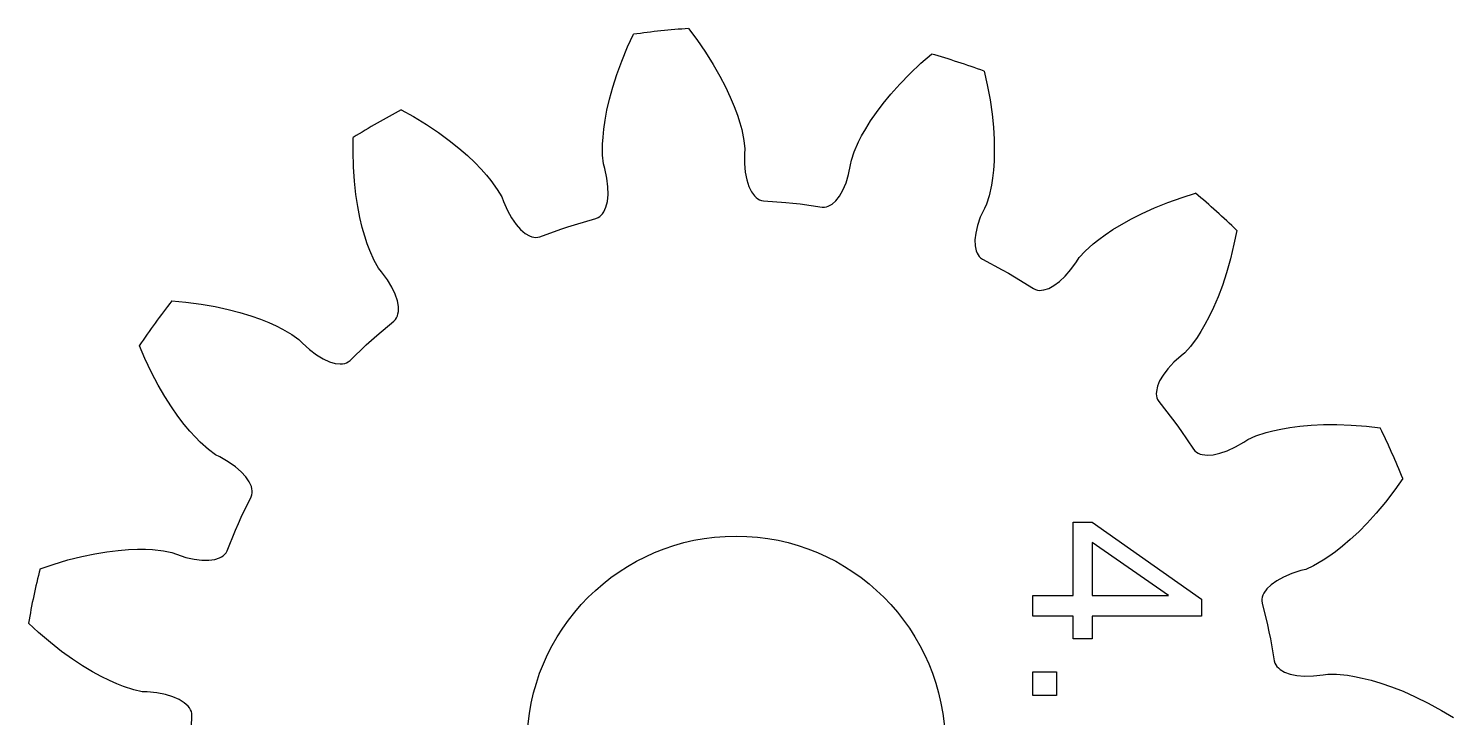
# Model space of a CAD drawing. Header units: millimetres. Extents: x 10 to 192, y -91 to 170.
# Drawn here: x 164.12 to 180.99, y 158.33 to 166.48 of the extents above; entities that cross this region are included whole.
import ezdxf

# ---------------------------------------------------------------- set-up
doc = ezdxf.new("R2010")
doc.units = ezdxf.units.MM
doc.layers.add('Sketch plane 01', color=7, linetype='Continuous')

msp = doc.modelspace()

# ---------------------------------------------------------------- linework, layer by layer
at = {"layer": 'Sketch plane 01'}
for p, q in [((171.217, 166.264), (171.286, 166.413)), ((171.217, 166.264), (171.286, 166.413)), ((171.938, 166.481), (172.037, 166.35)), ((171.938, 166.481), (172.037, 166.35)), ((172.037, 166.35), (172.14, 166.2)), ((172.037, 166.35), (172.14, 166.2)), ((171.147, 166.095), (171.217, 166.264)), ((171.147, 166.095), (171.217, 166.264)), ((172.14, 166.2), (172.231, 166.056)), ((172.14, 166.2), (172.231, 166.056)), ((174.689, 166.071), (174.813, 166.179)), ((174.689, 166.071), (174.813, 166.179)), ((171.089, 165.936), (171.147, 166.095)), ((171.089, 165.936), (171.147, 166.095)), ((172.231, 166.056), (172.309, 165.919)), ((172.231, 166.056), (172.309, 165.919)), ((174.557, 165.946), (174.689, 166.071)), ((174.557, 165.946), (174.689, 166.071)), ((171.04, 165.786), (171.089, 165.936)), ((171.04, 165.786), (171.089, 165.936)), ((172.309, 165.919), (172.375, 165.791)), ((172.309, 165.919), (172.375, 165.791)), ((174.438, 165.824), (174.557, 165.946)), ((174.438, 165.824), (174.557, 165.946)), ((175.437, 165.977), (175.473, 165.816)), ((175.437, 165.977), (175.473, 165.816)), ((171.002, 165.647), (171.04, 165.786)), ((171.002, 165.647), (171.04, 165.786)), ((172.375, 165.791), (172.432, 165.668)), ((172.375, 165.791), (172.432, 165.668)), ((172.432, 165.668), (172.478, 165.557)), ((172.432, 165.668), (172.478, 165.557)), ((174.242, 165.595), (174.333, 165.706)), ((174.242, 165.595), (174.333, 165.706)), ((174.333, 165.706), (174.438, 165.824)), ((174.333, 165.706), (174.438, 165.824)), ((175.473, 165.816), (175.507, 165.637)), ((175.473, 165.816), (175.507, 165.637)), ((168.537, 165.52), (168.681, 165.44)), ((168.537, 165.52), (168.681, 165.44)), ((170.95, 165.397), (170.972, 165.515)), ((170.95, 165.397), (170.972, 165.515)), ((170.972, 165.515), (171.002, 165.647)), ((170.972, 165.515), (171.002, 165.647)), ((172.478, 165.557), (172.516, 165.456)), ((172.478, 165.557), (172.516, 165.456)), ((174.161, 165.487), (174.242, 165.595)), ((174.161, 165.487), (174.242, 165.595)), ((175.507, 165.637), (175.531, 165.469)), ((175.507, 165.637), (175.531, 165.469)), ((168.681, 165.44), (168.836, 165.344)), ((168.681, 165.44), (168.836, 165.344)), ((168.836, 165.344), (168.977, 165.25)), ((168.836, 165.344), (168.977, 165.25)), ((170.935, 165.29), (170.95, 165.397)), ((170.935, 165.29), (170.95, 165.397)), ((172.516, 165.456), (172.545, 165.365)), ((172.516, 165.456), (172.545, 165.365)), ((172.545, 165.365), (172.567, 165.285)), ((172.545, 165.365), (172.567, 165.285)), ((174.035, 165.296), (174.092, 165.388)), ((174.035, 165.296), (174.092, 165.388)), ((174.092, 165.388), (174.161, 165.487)), ((174.092, 165.388), (174.161, 165.487)), ((175.531, 165.469), (175.546, 165.312)), ((175.531, 165.469), (175.546, 165.312)), ((167.967, 165.027), (167.969, 165.192)), ((167.967, 165.027), (167.969, 165.192)), ((168.977, 165.25), (169.105, 165.157)), ((168.977, 165.25), (169.105, 165.157)), ((169.105, 165.157), (169.217, 165.067)), ((169.105, 165.157), (169.217, 165.067)), ((170.92, 165.112), (170.925, 165.195)), ((170.92, 165.112), (170.925, 165.195)), ((170.925, 165.195), (170.935, 165.29)), ((170.925, 165.195), (170.935, 165.29)), ((172.567, 165.285), (172.593, 165.158)), ((172.567, 165.285), (172.593, 165.158)), ((172.593, 165.158), (172.605, 165.057)), ((172.593, 165.158), (172.605, 165.057)), ((173.949, 165.14), (173.987, 165.213)), ((173.949, 165.14), (173.987, 165.213)), ((173.987, 165.213), (174.035, 165.296)), ((173.987, 165.213), (174.035, 165.296)), ((175.546, 165.312), (175.555, 165.168)), ((175.546, 165.312), (175.555, 165.168)), ((175.555, 165.168), (175.557, 165.033)), ((175.555, 165.168), (175.557, 165.033)), ((167.971, 164.845), (167.967, 165.027)), ((167.971, 164.845), (167.967, 165.027)), ((169.217, 165.067), (169.319, 164.978)), ((169.217, 165.067), (169.319, 164.978)), ((170.92, 164.982), (170.92, 165.112)), ((170.92, 164.982), (170.92, 165.112)), ((172.602, 164.999), (172.601, 164.883)), ((172.602, 164.999), (172.601, 164.883)), ((172.605, 165.057), (172.602, 164.999)), ((172.605, 165.057), (172.602, 164.999)), ((173.865, 164.924), (173.897, 165.021)), ((173.865, 164.924), (173.897, 165.021)), ((173.897, 165.021), (173.949, 165.14)), ((173.897, 165.021), (173.949, 165.14)), ((175.557, 165.033), (175.554, 164.913)), ((175.557, 165.033), (175.554, 164.913)), ((167.983, 164.676), (167.971, 164.845)), ((167.983, 164.676), (167.971, 164.845)), ((169.319, 164.978), (169.406, 164.895)), ((169.319, 164.978), (169.406, 164.895)), ((169.406, 164.895), (169.482, 164.818)), ((169.406, 164.895), (169.482, 164.818)), ((170.93, 164.881), (170.92, 164.982)), ((170.93, 164.881), (170.92, 164.982)), ((170.945, 164.825), (170.93, 164.881)), ((170.945, 164.825), (170.93, 164.881)), ((170.97, 164.712), (170.945, 164.825)), ((170.97, 164.712), (170.945, 164.825)), ((172.601, 164.883), (172.61, 164.78)), ((172.601, 164.883), (172.61, 164.78)), ((173.832, 164.754), (173.856, 164.868)), ((173.832, 164.754), (173.856, 164.868)), ((173.856, 164.868), (173.865, 164.924)), ((173.856, 164.868), (173.865, 164.924)), ((175.554, 164.913), (175.547, 164.805)), ((175.554, 164.913), (175.547, 164.805)), ((168, 164.519), (167.983, 164.676)), ((168, 164.519), (167.983, 164.676)), ((169.482, 164.818), (169.545, 164.746)), ((169.482, 164.818), (169.545, 164.746)), ((169.545, 164.746), (169.598, 164.682)), ((169.545, 164.746), (169.598, 164.682)), ((169.598, 164.682), (169.674, 164.577)), ((169.598, 164.682), (169.674, 164.577)), ((170.983, 164.609), (170.97, 164.712)), ((170.983, 164.609), (170.97, 164.712)), ((172.61, 164.78), (172.627, 164.689)), ((172.61, 164.78), (172.627, 164.689)), ((172.627, 164.689), (172.652, 164.612)), ((172.627, 164.689), (172.652, 164.612)), ((173.766, 164.57), (173.802, 164.655)), ((173.766, 164.57), (173.802, 164.655)), ((173.802, 164.655), (173.832, 164.754)), ((173.802, 164.655), (173.832, 164.754)), ((175.536, 164.71), (175.524, 164.628)), ((175.536, 164.71), (175.524, 164.628)), ((175.547, 164.805), (175.536, 164.71)), ((175.547, 164.805), (175.536, 164.71)), ((168.022, 164.377), (168, 164.519)), ((168.022, 164.377), (168, 164.519)), ((169.674, 164.577), (169.726, 164.489)), ((169.674, 164.577), (169.726, 164.489)), ((169.726, 164.489), (169.746, 164.436)), ((169.726, 164.489), (169.746, 164.436)), ((170.977, 164.436), (170.985, 164.517)), ((170.977, 164.436), (170.985, 164.517)), ((170.985, 164.517), (170.983, 164.609)), ((170.985, 164.517), (170.983, 164.609)), ((172.652, 164.612), (172.683, 164.549)), ((172.652, 164.612), (172.683, 164.549)), ((172.683, 164.549), (172.718, 164.5)), ((172.683, 164.549), (172.718, 164.5)), ((172.718, 164.5), (172.737, 164.481)), ((172.718, 164.5), (172.737, 164.481)), ((173.683, 164.444), (173.726, 164.499)), ((173.683, 164.444), (173.726, 164.499)), ((173.726, 164.499), (173.766, 164.57)), ((173.726, 164.499), (173.766, 164.57)), ((175.497, 164.501), (175.466, 164.404)), ((175.497, 164.501), (175.466, 164.404)), ((175.524, 164.628), (175.497, 164.501)), ((175.524, 164.628), (175.497, 164.501)), ((177.61, 164.422), (177.783, 164.483)), ((177.61, 164.422), (177.783, 164.483)), ((177.783, 164.483), (177.94, 164.531)), ((177.783, 164.483), (177.94, 164.531)), ((168.047, 164.244), (168.022, 164.377)), ((168.047, 164.244), (168.022, 164.377)), ((169.746, 164.436), (169.793, 164.329)), ((169.746, 164.436), (169.793, 164.329)), ((169.793, 164.329), (169.843, 164.239)), ((169.793, 164.329), (169.843, 164.239)), ((170.92, 164.29), (170.935, 164.313)), ((170.92, 164.29), (170.935, 164.313)), ((170.935, 164.313), (170.96, 164.368)), ((170.935, 164.313), (170.96, 164.368)), ((170.96, 164.368), (170.977, 164.436)), ((170.96, 164.368), (170.977, 164.436)), ((172.737, 164.481), (172.758, 164.466)), ((172.737, 164.481), (172.758, 164.466)), ((172.758, 164.466), (172.778, 164.454)), ((172.758, 164.466), (172.778, 164.454)), ((172.778, 164.454), (172.8, 164.446)), ((172.778, 164.454), (172.8, 164.446)), ((172.8, 164.446), (172.827, 164.442)), ((172.8, 164.446), (172.827, 164.442)), ((172.827, 164.442), (173.091, 164.423)), ((172.827, 164.442), (173.091, 164.423)), ((173.091, 164.423), (173.174, 164.415)), ((173.091, 164.423), (173.174, 164.415)), ((173.174, 164.415), (173.258, 164.405)), ((173.174, 164.415), (173.258, 164.405)), ((173.258, 164.405), (173.519, 164.369)), ((173.258, 164.405), (173.519, 164.369)), ((173.519, 164.369), (173.547, 164.368)), ((173.519, 164.369), (173.547, 164.368)), ((173.547, 164.368), (173.57, 164.371)), ((173.547, 164.368), (173.57, 164.371)), ((173.57, 164.371), (173.592, 164.378)), ((173.57, 164.371), (173.592, 164.378)), ((173.592, 164.378), (173.615, 164.389)), ((173.592, 164.378), (173.615, 164.389)), ((173.615, 164.389), (173.638, 164.403)), ((173.615, 164.389), (173.638, 164.403)), ((173.638, 164.403), (173.683, 164.444)), ((173.638, 164.403), (173.683, 164.444)), ((175.44, 164.353), (175.392, 164.247)), ((175.44, 164.353), (175.392, 164.247)), ((175.466, 164.404), (175.44, 164.353)), ((175.466, 164.404), (175.44, 164.353)), ((177.309, 164.294), (177.453, 164.359)), ((177.309, 164.294), (177.453, 164.359)), ((177.453, 164.359), (177.61, 164.422)), ((177.453, 164.359), (177.61, 164.422)), ((168.075, 164.127), (168.047, 164.244)), ((168.075, 164.127), (168.047, 164.244)), ((169.843, 164.239), (169.896, 164.163)), ((169.843, 164.239), (169.896, 164.163)), ((169.896, 164.163), (169.949, 164.102)), ((169.896, 164.163), (169.949, 164.102)), ((170.507, 164.134), (170.587, 164.16)), ((170.507, 164.134), (170.587, 164.16)), ((170.587, 164.16), (170.841, 164.233)), ((170.587, 164.16), (170.841, 164.233)), ((170.841, 164.233), (170.866, 164.243)), ((170.841, 164.233), (170.866, 164.243)), ((170.866, 164.243), (170.886, 164.255)), ((170.866, 164.243), (170.886, 164.255)), ((170.886, 164.255), (170.904, 164.271)), ((170.886, 164.255), (170.904, 164.271)), ((170.904, 164.271), (170.92, 164.29)), ((170.904, 164.271), (170.92, 164.29)), ((175.358, 164.149), (175.337, 164.059)), ((175.358, 164.149), (175.337, 164.059)), ((175.392, 164.247), (175.358, 164.149)), ((175.392, 164.247), (175.358, 164.149)), ((176.96, 164.101), (177.062, 164.164)), ((176.96, 164.101), (177.062, 164.164)), ((177.062, 164.164), (177.181, 164.23)), ((177.062, 164.164), (177.181, 164.23)), ((177.181, 164.23), (177.309, 164.294)), ((177.181, 164.23), (177.309, 164.294)), ((168.105, 164.023), (168.075, 164.127)), ((168.105, 164.023), (168.075, 164.127)), ((168.135, 163.932), (168.105, 164.023)), ((168.135, 163.932), (168.105, 164.023)), ((169.949, 164.102), (170.003, 164.057)), ((169.949, 164.102), (170.003, 164.057)), ((170.003, 164.057), (170.055, 164.027)), ((170.003, 164.057), (170.055, 164.027)), ((170.055, 164.027), (170.081, 164.017)), ((170.055, 164.027), (170.081, 164.017)), ((170.081, 164.017), (170.105, 164.012)), ((170.081, 164.017), (170.105, 164.012)), ((170.105, 164.012), (170.129, 164.01)), ((170.105, 164.012), (170.129, 164.01)), ((170.129, 164.01), (170.152, 164.011)), ((170.129, 164.01), (170.152, 164.011)), ((170.152, 164.011), (170.179, 164.018)), ((170.152, 164.011), (170.179, 164.018)), ((170.179, 164.018), (170.427, 164.108)), ((170.179, 164.018), (170.427, 164.108)), ((170.427, 164.108), (170.507, 164.134)), ((170.427, 164.108), (170.507, 164.134)), ((175.337, 164.059), (175.328, 163.979)), ((175.337, 164.059), (175.328, 163.979)), ((175.328, 163.979), (175.33, 163.909)), ((175.328, 163.979), (175.33, 163.909)), ((176.728, 163.933), (176.793, 163.985)), ((176.728, 163.933), (176.793, 163.985)), ((176.793, 163.985), (176.87, 164.041)), ((176.793, 163.985), (176.87, 164.041)), ((176.87, 164.041), (176.96, 164.101)), ((176.87, 164.041), (176.96, 164.101)), ((178.427, 164.093), (178.395, 163.931)), ((178.427, 164.093), (178.395, 163.931)), ((168.164, 163.854), (168.135, 163.932)), ((168.164, 163.854), (168.135, 163.932)), ((168.217, 163.736), (168.164, 163.854)), ((168.217, 163.736), (168.164, 163.854)), ((175.33, 163.909), (175.343, 163.85)), ((175.33, 163.909), (175.343, 163.85)), ((175.343, 163.85), (175.353, 163.824)), ((175.343, 163.85), (175.353, 163.824)), ((175.353, 163.824), (175.365, 163.802)), ((175.353, 163.824), (175.365, 163.802)), ((176.563, 163.771), (176.632, 163.846)), ((176.563, 163.771), (176.632, 163.846)), ((176.632, 163.846), (176.728, 163.933)), ((176.632, 163.846), (176.728, 163.933)), ((178.395, 163.931), (178.353, 163.754)), ((178.395, 163.931), (178.353, 163.754)), ((168.267, 163.647), (168.217, 163.736)), ((168.267, 163.647), (168.217, 163.736)), ((168.303, 163.603), (168.267, 163.647)), ((168.303, 163.603), (168.267, 163.647)), ((175.365, 163.802), (175.38, 163.783)), ((175.365, 163.802), (175.38, 163.783)), ((175.38, 163.783), (175.396, 163.767)), ((175.38, 163.783), (175.396, 163.767)), ((175.396, 163.767), (175.419, 163.752)), ((175.396, 163.767), (175.419, 163.752)), ((175.419, 163.752), (175.652, 163.627)), ((175.419, 163.752), (175.652, 163.627)), ((176.464, 163.628), (176.532, 163.722)), ((176.464, 163.628), (176.532, 163.722)), ((176.532, 163.722), (176.563, 163.771)), ((176.532, 163.722), (176.563, 163.771)), ((178.353, 163.754), (178.306, 163.591)), ((178.353, 163.754), (178.306, 163.591)), ((168.372, 163.509), (168.303, 163.603)), ((168.372, 163.509), (168.303, 163.603)), ((168.426, 163.42), (168.372, 163.509)), ((168.426, 163.42), (168.372, 163.509)), ((175.652, 163.627), (175.725, 163.586)), ((175.652, 163.627), (175.725, 163.586)), ((175.725, 163.586), (175.798, 163.543)), ((175.725, 163.586), (175.798, 163.543)), ((175.798, 163.543), (176.022, 163.404)), ((175.798, 163.543), (176.022, 163.404)), ((176.264, 163.439), (176.329, 163.487)), ((176.264, 163.439), (176.329, 163.487)), ((176.329, 163.487), (176.396, 163.55)), ((176.329, 163.487), (176.396, 163.55)), ((176.396, 163.55), (176.464, 163.628)), ((176.396, 163.55), (176.464, 163.628)), ((178.306, 163.591), (178.257, 163.441)), ((178.306, 163.591), (178.257, 163.441)), ((168.465, 163.337), (168.426, 163.42)), ((168.465, 163.337), (168.426, 163.42)), ((168.491, 163.26), (168.465, 163.337)), ((168.491, 163.26), (168.465, 163.337)), ((176.022, 163.404), (176.047, 163.391)), ((176.022, 163.404), (176.047, 163.391)), ((176.047, 163.391), (176.068, 163.385)), ((176.047, 163.391), (176.068, 163.385)), ((176.068, 163.385), (176.092, 163.382)), ((176.068, 163.385), (176.092, 163.382)), ((176.092, 163.382), (176.117, 163.383)), ((176.092, 163.382), (176.117, 163.383)), ((176.117, 163.383), (176.144, 163.387)), ((176.117, 163.383), (176.144, 163.387)), ((176.144, 163.387), (176.202, 163.406)), ((176.144, 163.387), (176.202, 163.406)), ((176.202, 163.406), (176.264, 163.439)), ((176.202, 163.406), (176.264, 163.439)), ((178.206, 163.306), (178.153, 163.181)), ((178.206, 163.306), (178.153, 163.181)), ((178.257, 163.441), (178.206, 163.306)), ((178.257, 163.441), (178.206, 163.306)), ((165.821, 163.258), (165.985, 163.243)), ((165.821, 163.258), (165.985, 163.243)), ((165.985, 163.243), (166.166, 163.219)), ((165.985, 163.243), (166.166, 163.219)), ((166.166, 163.219), (166.333, 163.19)), ((166.166, 163.219), (166.333, 163.19)), ((166.333, 163.19), (166.487, 163.157)), ((166.333, 163.19), (166.487, 163.157)), ((166.487, 163.157), (166.627, 163.12)), ((166.487, 163.157), (166.627, 163.12)), ((168.503, 163.191), (168.491, 163.26)), ((168.503, 163.191), (168.491, 163.26)), ((168.503, 163.131), (168.503, 163.191)), ((168.503, 163.131), (168.503, 163.191)), ((178.153, 163.181), (178.102, 163.073)), ((178.153, 163.181), (178.102, 163.073)), ((166.627, 163.12), (166.756, 163.081)), ((166.627, 163.12), (166.756, 163.081)), ((166.756, 163.081), (166.869, 163.041)), ((166.756, 163.081), (166.869, 163.041)), ((166.869, 163.041), (166.969, 163.001)), ((166.869, 163.041), (166.969, 163.001)), ((166.969, 163.001), (167.057, 162.961)), ((166.969, 163.001), (167.057, 162.961)), ((168.247, 162.849), (168.449, 163.019)), ((168.247, 162.849), (168.449, 163.019)), ((168.449, 163.019), (168.468, 163.039)), ((168.449, 163.019), (168.468, 163.039)), ((168.468, 163.039), (168.481, 163.058)), ((168.468, 163.039), (168.481, 163.058)), ((168.481, 163.058), (168.491, 163.08)), ((168.481, 163.058), (168.491, 163.08)), ((168.491, 163.08), (168.498, 163.104)), ((168.491, 163.08), (168.498, 163.104)), ((168.498, 163.104), (168.503, 163.131)), ((168.498, 163.104), (168.503, 163.131)), ((178.051, 162.978), (178.003, 162.895)), ((178.051, 162.978), (178.003, 162.895)), ((178.102, 163.073), (178.051, 162.978)), ((178.102, 163.073), (178.051, 162.978)), ((167.057, 162.961), (167.131, 162.924)), ((167.057, 162.961), (167.131, 162.924)), ((167.131, 162.924), (167.243, 162.859)), ((167.131, 162.924), (167.243, 162.859)), ((167.243, 162.859), (167.326, 162.8)), ((167.243, 162.859), (167.326, 162.8)), ((167.326, 162.8), (167.367, 162.759)), ((167.326, 162.8), (167.367, 162.759)), ((168.184, 162.793), (168.247, 162.849)), ((168.184, 162.793), (168.247, 162.849)), ((177.958, 162.825), (177.882, 162.72)), ((177.958, 162.825), (177.882, 162.72)), ((178.003, 162.895), (177.958, 162.825)), ((178.003, 162.895), (177.958, 162.825)), ((165.5, 162.576), (165.436, 162.727)), ((165.5, 162.576), (165.436, 162.727)), ((167.367, 162.759), (167.452, 162.681)), ((167.367, 162.759), (167.452, 162.681)), ((167.452, 162.681), (167.535, 162.618)), ((167.452, 162.681), (167.535, 162.618)), ((167.932, 162.553), (168.122, 162.737)), ((167.932, 162.553), (168.122, 162.737)), ((168.122, 162.737), (168.184, 162.793)), ((168.122, 162.737), (168.184, 162.793)), ((177.814, 162.644), (177.77, 162.608)), ((177.814, 162.644), (177.77, 162.608)), ((177.882, 162.72), (177.814, 162.644)), ((177.882, 162.72), (177.814, 162.644)), ((165.579, 162.411), (165.5, 162.576)), ((165.579, 162.411), (165.5, 162.576)), ((167.535, 162.618), (167.614, 162.571)), ((167.535, 162.618), (167.614, 162.571)), ((167.614, 162.571), (167.688, 162.537)), ((167.614, 162.571), (167.688, 162.537)), ((167.688, 162.537), (167.755, 162.518)), ((167.688, 162.537), (167.755, 162.518)), ((167.755, 162.518), (167.815, 162.512)), ((167.755, 162.518), (167.815, 162.512)), ((167.815, 162.512), (167.842, 162.513)), ((167.815, 162.512), (167.842, 162.513)), ((167.842, 162.513), (167.867, 162.518)), ((167.842, 162.513), (167.867, 162.518)), ((167.867, 162.518), (167.89, 162.526)), ((167.867, 162.518), (167.89, 162.526)), ((167.89, 162.526), (167.91, 162.536)), ((167.89, 162.526), (167.91, 162.536)), ((167.91, 162.536), (167.932, 162.553)), ((167.91, 162.536), (167.932, 162.553)), ((177.683, 162.531), (177.612, 162.455)), ((177.683, 162.531), (177.612, 162.455)), ((177.77, 162.608), (177.683, 162.531)), ((177.77, 162.608), (177.683, 162.531)), ((165.658, 162.261), (165.579, 162.411)), ((165.658, 162.261), (165.579, 162.411)), ((177.515, 162.312), (177.489, 162.247)), ((177.515, 162.312), (177.489, 162.247)), ((177.556, 162.381), (177.515, 162.312)), ((177.556, 162.381), (177.515, 162.312)), ((177.612, 162.455), (177.556, 162.381)), ((177.612, 162.455), (177.556, 162.381)), ((165.737, 162.125), (165.658, 162.261)), ((165.737, 162.125), (165.658, 162.261)), ((165.815, 162.004), (165.737, 162.125)), ((165.815, 162.004), (165.737, 162.125)), ((177.477, 162.187), (177.475, 162.16)), ((177.477, 162.187), (177.475, 162.16)), ((177.475, 162.16), (177.477, 162.135)), ((177.475, 162.16), (177.477, 162.135)), ((177.489, 162.247), (177.477, 162.187)), ((177.489, 162.247), (177.477, 162.187)), ((177.477, 162.135), (177.483, 162.112)), ((177.477, 162.135), (177.483, 162.112)), ((165.893, 161.893), (165.815, 162.004)), ((165.893, 161.893), (165.815, 162.004)), ((177.483, 162.112), (177.491, 162.091)), ((177.483, 162.112), (177.491, 162.091)), ((177.491, 162.091), (177.506, 162.067)), ((177.491, 162.091), (177.506, 162.067)), ((177.506, 162.067), (177.668, 161.859)), ((177.506, 162.067), (177.668, 161.859)), ((165.966, 161.797), (165.893, 161.893)), ((165.966, 161.797), (165.893, 161.893)), ((166.035, 161.715), (165.966, 161.797)), ((166.035, 161.715), (165.966, 161.797)), ((177.668, 161.859), (177.718, 161.791)), ((177.668, 161.859), (177.718, 161.791)), ((177.718, 161.791), (177.767, 161.723)), ((177.718, 161.791), (177.767, 161.723)), ((179.175, 161.776), (179.31, 161.787)), ((179.175, 161.776), (179.31, 161.787)), ((179.31, 161.787), (179.454, 161.794)), ((179.31, 161.787), (179.454, 161.794)), ((179.454, 161.794), (179.611, 161.795)), ((179.454, 161.794), (179.611, 161.795)), ((179.611, 161.795), (179.781, 161.788)), ((179.611, 161.795), (179.781, 161.788)), ((179.781, 161.788), (179.963, 161.774)), ((179.781, 161.788), (179.963, 161.774)), ((166.1, 161.644), (166.035, 161.715)), ((166.1, 161.644), (166.035, 161.715)), ((166.158, 161.585), (166.1, 161.644)), ((166.158, 161.585), (166.1, 161.644)), ((177.767, 161.723), (177.915, 161.504)), ((177.767, 161.723), (177.915, 161.504)), ((178.511, 161.588), (178.559, 161.619)), ((178.511, 161.588), (178.559, 161.619)), ((178.559, 161.619), (178.652, 161.66)), ((178.559, 161.619), (178.652, 161.66)), ((178.652, 161.66), (178.776, 161.7)), ((178.652, 161.66), (178.776, 161.7)), ((178.776, 161.7), (178.856, 161.721)), ((178.776, 161.7), (178.856, 161.721)), ((178.856, 161.721), (178.949, 161.741)), ((178.856, 161.721), (178.949, 161.741)), ((178.949, 161.741), (179.056, 161.76)), ((178.949, 161.741), (179.056, 161.76)), ((179.056, 161.76), (179.175, 161.776)), ((179.056, 161.76), (179.175, 161.776)), ((179.963, 161.774), (180.126, 161.754)), ((179.963, 161.774), (180.126, 161.754)), ((166.254, 161.498), (166.158, 161.585)), ((166.254, 161.498), (166.158, 161.585)), ((166.336, 161.438), (166.254, 161.498)), ((166.336, 161.438), (166.254, 161.498)), ((177.915, 161.504), (177.933, 161.483)), ((177.915, 161.504), (177.933, 161.483)), ((177.933, 161.483), (177.95, 161.468)), ((177.933, 161.483), (177.95, 161.468)), ((177.95, 161.468), (177.971, 161.456)), ((177.95, 161.468), (177.971, 161.456)), ((177.971, 161.456), (177.994, 161.446)), ((177.971, 161.456), (177.994, 161.446)), ((177.994, 161.446), (178.02, 161.439)), ((177.994, 161.446), (178.02, 161.439)), ((178.15, 161.438), (178.229, 161.455)), ((178.15, 161.438), (178.229, 161.455)), ((178.229, 161.455), (178.316, 161.485)), ((178.229, 161.455), (178.316, 161.485)), ((178.316, 161.485), (178.411, 161.529)), ((178.316, 161.485), (178.411, 161.529)), ((178.411, 161.529), (178.511, 161.588)), ((178.411, 161.529), (178.511, 161.588)), ((166.387, 161.412), (166.336, 161.438)), ((166.387, 161.412), (166.336, 161.438)), ((166.488, 161.354), (166.387, 161.412)), ((166.488, 161.354), (166.387, 161.412)), ((166.573, 161.294), (166.488, 161.354)), ((166.573, 161.294), (166.488, 161.354)), ((166.643, 161.234), (166.573, 161.294)), ((166.643, 161.234), (166.573, 161.294)), ((178.02, 161.439), (178.08, 161.433)), ((178.02, 161.439), (178.08, 161.433)), ((178.08, 161.433), (178.15, 161.438)), ((178.08, 161.433), (178.15, 161.438)), ((166.698, 161.175), (166.643, 161.234)), ((166.698, 161.175), (166.643, 161.234)), ((166.737, 161.116), (166.698, 161.175)), ((166.737, 161.116), (166.698, 161.175)), ((166.762, 161.061), (166.737, 161.116)), ((166.762, 161.061), (166.737, 161.116)), ((180.393, 161.155), (180.298, 161.021)), ((180.393, 161.155), (180.298, 161.021)), ((166.758, 160.938), (166.767, 160.964)), ((166.758, 160.938), (166.767, 160.964)), ((166.768, 161.035), (166.762, 161.061)), ((166.768, 161.035), (166.762, 161.061)), ((166.767, 160.964), (166.771, 160.986)), ((166.767, 160.964), (166.771, 160.986)), ((166.772, 161.01), (166.768, 161.035)), ((166.772, 161.01), (166.768, 161.035)), ((166.771, 160.986), (166.772, 161.01)), ((166.771, 160.986), (166.772, 161.01)), ((180.298, 161.021), (180.187, 160.876)), ((180.298, 161.021), (180.187, 160.876)), ((166.642, 160.7), (166.758, 160.938)), ((166.642, 160.7), (166.758, 160.938)), ((180.187, 160.876), (180.078, 160.746)), ((180.187, 160.876), (180.078, 160.746)), ((166.574, 160.546), (166.608, 160.623)), ((166.574, 160.546), (166.608, 160.623)), ((166.608, 160.623), (166.642, 160.7)), ((166.608, 160.623), (166.642, 160.7)), ((176.492, 160.64), (176.717, 160.64)), ((176.492, 159.773), (176.492, 160.64)), ((176.717, 160.64), (178.012, 159.728)), ((179.972, 160.629), (179.871, 160.526)), ((179.972, 160.629), (179.871, 160.526)), ((180.078, 160.746), (179.972, 160.629)), ((180.078, 160.746), (179.972, 160.629)), ((166.475, 160.302), (166.574, 160.546)), ((166.475, 160.302), (166.574, 160.546)), ((179.772, 160.434), (179.681, 160.356)), ((179.772, 160.434), (179.681, 160.356)), ((179.871, 160.526), (179.772, 160.434)), ((179.871, 160.526), (179.772, 160.434)), ((164.755, 160.233), (164.91, 160.265)), ((164.755, 160.233), (164.91, 160.265)), ((164.91, 160.265), (165.052, 160.289)), ((164.91, 160.265), (165.052, 160.289)), ((165.052, 160.289), (165.186, 160.305)), ((165.052, 160.289), (165.186, 160.305)), ((165.186, 160.305), (165.306, 160.315)), ((165.186, 160.305), (165.306, 160.315)), ((165.306, 160.315), (165.414, 160.319)), ((165.306, 160.315), (165.414, 160.319)), ((165.414, 160.319), (165.51, 160.318)), ((165.414, 160.319), (165.51, 160.318)), ((165.51, 160.318), (165.592, 160.315)), ((165.51, 160.318), (165.592, 160.315)), ((165.592, 160.315), (165.721, 160.301)), ((165.592, 160.315), (165.721, 160.301)), ((165.721, 160.301), (165.821, 160.28)), ((165.721, 160.301), (165.821, 160.28)), ((165.821, 160.28), (165.875, 160.26)), ((165.821, 160.28), (165.875, 160.26)), ((166.448, 160.259), (166.462, 160.277)), ((166.448, 160.259), (166.462, 160.277)), ((166.462, 160.277), (166.475, 160.302)), ((166.462, 160.277), (166.475, 160.302)), ((177.618, 159.773), (176.717, 160.398)), ((176.717, 160.398), (176.717, 159.773)), ((179.596, 160.289), (179.518, 160.233)), ((179.596, 160.289), (179.518, 160.233)), ((179.681, 160.356), (179.596, 160.289)), ((179.681, 160.356), (179.596, 160.289)), ((164.26, 160.087), (164.416, 160.14)), ((164.26, 160.087), (164.416, 160.14)), ((164.416, 160.14), (164.591, 160.192)), ((164.416, 160.14), (164.591, 160.192)), ((164.591, 160.192), (164.755, 160.233)), ((164.591, 160.192), (164.755, 160.233)), ((165.875, 160.26), (165.985, 160.223)), ((165.875, 160.26), (165.985, 160.223)), ((165.985, 160.223), (166.086, 160.2)), ((165.985, 160.223), (166.086, 160.2)), ((166.086, 160.2), (166.177, 160.188)), ((166.086, 160.2), (166.177, 160.188)), ((166.177, 160.188), (166.258, 160.188)), ((166.177, 160.188), (166.258, 160.188)), ((166.258, 160.188), (166.328, 160.197)), ((166.258, 160.188), (166.328, 160.197)), ((166.328, 160.197), (166.385, 160.216)), ((166.328, 160.197), (166.385, 160.216)), ((166.385, 160.216), (166.409, 160.229)), ((166.385, 160.216), (166.409, 160.229)), ((166.409, 160.229), (166.43, 160.243)), ((166.409, 160.229), (166.43, 160.243)), ((166.43, 160.243), (166.448, 160.259)), ((166.43, 160.243), (166.448, 160.259)), ((179.336, 160.123), (179.244, 160.081)), ((179.336, 160.123), (179.244, 160.081)), ((179.449, 160.188), (179.336, 160.123)), ((179.449, 160.188), (179.336, 160.123)), ((179.518, 160.233), (179.449, 160.188)), ((179.518, 160.233), (179.449, 160.188)), ((178.901, 159.946), (178.836, 159.899)), ((178.901, 159.946), (178.836, 159.899)), ((178.982, 159.99), (178.901, 159.946)), ((178.982, 159.99), (178.901, 159.946)), ((179.078, 160.031), (178.982, 159.99)), ((179.078, 160.031), (178.982, 159.99)), ((179.188, 160.066), (179.078, 160.031)), ((179.188, 160.066), (179.078, 160.031)), ((179.244, 160.081), (179.188, 160.066)), ((179.244, 160.081), (179.188, 160.066)), ((176.014, 159.527), (176.014, 159.773)), ((176.014, 159.773), (176.492, 159.773)), ((176.717, 159.773), (177.618, 159.773)), ((178.737, 159.777), (178.729, 159.753)), ((178.737, 159.777), (178.729, 159.753)), ((178.749, 159.801), (178.737, 159.777)), ((178.749, 159.801), (178.737, 159.777)), ((178.785, 159.85), (178.749, 159.801)), ((178.785, 159.85), (178.749, 159.801)), ((178.836, 159.899), (178.785, 159.85)), ((178.836, 159.899), (178.785, 159.85)), ((178.012, 159.728), (178.012, 159.527)), ((178.724, 159.73), (178.723, 159.707)), ((178.724, 159.73), (178.723, 159.707)), ((178.723, 159.707), (178.727, 159.68)), ((178.723, 159.707), (178.727, 159.68)), ((178.729, 159.753), (178.724, 159.73)), ((178.729, 159.753), (178.724, 159.73)), ((178.727, 159.68), (178.791, 159.423)), ((178.727, 159.68), (178.791, 159.423)), ((164.244, 159.333), (164.124, 159.445)), ((164.244, 159.333), (164.124, 159.445)), ((176.492, 159.527), (176.014, 159.527)), ((176.492, 159.257), (176.492, 159.527)), ((176.717, 159.527), (176.717, 159.257)), ((178.012, 159.527), (176.717, 159.527)), ((178.791, 159.423), (178.809, 159.341)), ((178.791, 159.423), (178.809, 159.341)), ((164.383, 159.215), (164.244, 159.333)), ((164.383, 159.215), (164.244, 159.333)), ((176.717, 159.257), (176.492, 159.257)), ((178.809, 159.341), (178.826, 159.259)), ((178.809, 159.341), (178.826, 159.259)), ((178.826, 159.259), (178.872, 158.999)), ((178.826, 159.259), (178.872, 158.999)), ((164.516, 159.11), (164.383, 159.215)), ((164.516, 159.11), (164.383, 159.215)), ((164.644, 159.018), (164.516, 159.11)), ((164.644, 159.018), (164.516, 159.11)), ((164.765, 158.939), (164.644, 159.018)), ((164.765, 158.939), (164.644, 159.018)), ((164.881, 158.869), (164.765, 158.939)), ((164.881, 158.869), (164.765, 158.939)), ((178.872, 158.999), (178.88, 158.972)), ((178.872, 158.999), (178.88, 158.972)), ((178.88, 158.972), (178.89, 158.952)), ((178.88, 158.972), (178.89, 158.952)), ((178.89, 158.952), (178.904, 158.932)), ((178.89, 158.952), (178.904, 158.932)), ((178.904, 158.932), (178.921, 158.914)), ((178.904, 158.932), (178.921, 158.914)), ((164.986, 158.812), (164.881, 158.869)), ((164.986, 158.812), (164.881, 158.869)), ((165.083, 158.764), (164.986, 158.812)), ((165, 158.805), (164.986, 158.812)), ((165.171, 158.725), (165.083, 158.764)), ((165.171, 158.725), (165.083, 158.764)), ((176.014, 158.589), (176.014, 158.869)), ((176.014, 158.869), (176.293, 158.869)), ((176.293, 158.869), (176.293, 158.589)), ((178.921, 158.914), (178.942, 158.896)), ((178.921, 158.914), (178.942, 158.896)), ((178.942, 158.896), (178.994, 158.866)), ((178.942, 158.896), (178.994, 158.866)), ((178.994, 158.866), (179.06, 158.842)), ((178.994, 158.866), (179.06, 158.842)), ((179.06, 158.842), (179.139, 158.826)), ((179.06, 158.842), (179.139, 158.826)), ((179.139, 158.826), (179.231, 158.818)), ((179.139, 158.826), (179.231, 158.818)), ((179.231, 158.818), (179.335, 158.82)), ((179.231, 158.818), (179.335, 158.82)), ((179.335, 158.82), (179.45, 158.833)), ((179.335, 158.82), (179.45, 158.833)), ((179.45, 158.833), (179.507, 158.842)), ((179.45, 158.833), (179.507, 158.842)), ((179.507, 158.842), (179.609, 158.841)), ((179.507, 158.842), (179.609, 158.841)), ((179.609, 158.841), (179.738, 158.828)), ((179.609, 158.841), (179.738, 158.828)), ((179.738, 158.828), (179.82, 158.814)), ((179.738, 158.828), (179.82, 158.814)), ((179.82, 158.814), (179.914, 158.795)), ((179.82, 158.814), (179.914, 158.795)), ((179.914, 158.795), (180.018, 158.768)), ((179.914, 158.795), (180.018, 158.768)), ((180.018, 158.768), (180.133, 158.734)), ((180.018, 158.768), (180.133, 158.734)), ((165.248, 158.695), (165.171, 158.725)), ((165.248, 158.695), (165.171, 158.725)), ((165.372, 158.655), (165.248, 158.695)), ((165.372, 158.655), (165.248, 158.695)), ((165.471, 158.633), (165.372, 158.655)), ((165.471, 158.633), (165.372, 158.655)), ((165.528, 158.63), (165.471, 158.633)), ((165.528, 158.63), (165.471, 158.633)), ((165.644, 158.619), (165.528, 158.63)), ((165.644, 158.619), (165.528, 158.63)), ((165.746, 158.599), (165.644, 158.619)), ((165.746, 158.599), (165.644, 158.619)), ((165.834, 158.572), (165.746, 158.599)), ((165.834, 158.572), (165.746, 158.599)), ((176.293, 158.589), (176.014, 158.589)), ((180.133, 158.734), (180.261, 158.69)), ((180.133, 158.734), (180.261, 158.69)), ((180.261, 158.69), (180.396, 158.638)), ((180.261, 158.69), (180.396, 158.638)), ((180.396, 158.638), (180.54, 158.574)), ((180.396, 158.638), (180.54, 158.574)), ((165.908, 158.54), (165.834, 158.572)), ((165.908, 158.54), (165.834, 158.572)), ((165.968, 158.503), (165.908, 158.54)), ((165.968, 158.503), (165.908, 158.54)), ((166.013, 158.463), (165.968, 158.503)), ((166.013, 158.463), (165.968, 158.503)), ((166.029, 158.441), (166.013, 158.463)), ((166.029, 158.441), (166.013, 158.463)), ((166.043, 158.42), (166.029, 158.441)), ((166.043, 158.42), (166.029, 158.441)), ((166.052, 158.398), (166.043, 158.42)), ((166.052, 158.398), (166.043, 158.42)), ((180.54, 158.574), (180.692, 158.499)), ((180.54, 158.574), (180.692, 158.499)), ((180.692, 158.499), (180.853, 158.412)), ((180.692, 158.499), (180.853, 158.412)), ((180.853, 158.412), (180.994, 158.328)), ((180.853, 158.412), (180.994, 158.328)), ((166.051, 158.084), (166.059, 158.348)), ((166.051, 158.084), (166.059, 158.348)), ((166.058, 158.376), (166.052, 158.398)), ((166.058, 158.376), (166.052, 158.398)), ((166.059, 158.348), (166.058, 158.376)), ((166.059, 158.348), (166.058, 158.376))]:
    msp.add_line(p, q, dxfattribs=at)
msp.add_circle((172.5, 158), 2.475, dxfattribs=at)
for start, end in [(93.7886, 98.2114), (93.7886, 98.2114), (69.7886, 74.2114), (69.7886, 74.2114), (117.7886, 122.2114), (117.7886, 122.2114), (45.7886, 50.2114), (45.7886, 50.2114), (141.7886, 146.2114), (141.7886, 146.2114), (21.7886, 26.2114), (21.7886, 26.2114), (165.7886, 170.2114), (165.7886, 170.2114)]:
    msp.add_arc((172.5, 158), 8.5, start, end, dxfattribs=at)

doc.saveas('drawing.dxf')
